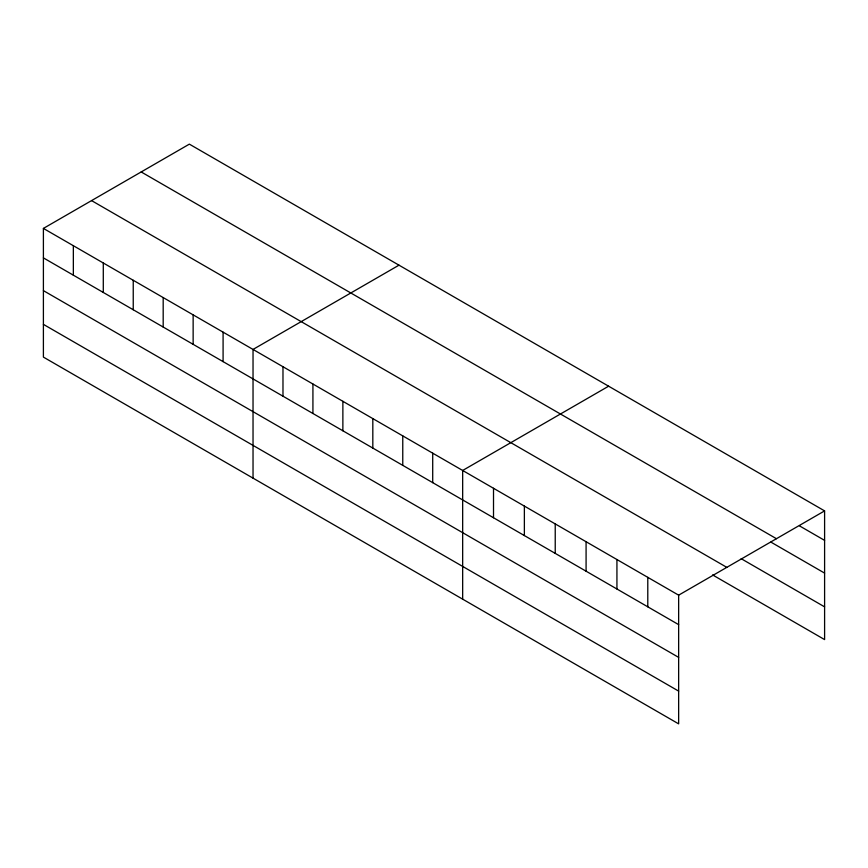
<?xml version="1.0" encoding="UTF-8"?>
<svg xmlns="http://www.w3.org/2000/svg" width="868" height="868" viewBox="0 0 868 868"><rect width="100%" height="100%" fill="white"/><g stroke="black" fill="none" stroke-linecap="round" stroke-linejoin="round"><path stroke-width="1.3" d="M43.4 228.414L678.646 595.166L678.646 723.858L43.4 357.106L43.4 228.414L189.354 144.142L824.6 510.894L824.6 639.586L712.606 574.931M398.987 265.174L253.033 349.435L253.033 478.127M608.62 386.195L462.666 470.467L462.666 599.159M678.646 595.166L824.6 510.894M799.461 525.856L824.6 540.373M141.191 171.951L776.437 538.702M770.892 542.099L824.6 573.108M741.174 558.688L824.6 606.851M91.563 200.606L726.809 567.357M43.4 257.883L678.646 624.635M43.4 290.628L678.646 657.38M43.4 324.361L678.646 691.112M647.788 577.35L647.788 606.819M616.931 559.534L616.931 589.014M586.084 541.719L586.084 571.198M555.227 523.914L555.227 553.383M524.37 506.098L524.37 535.567M493.512 488.283L493.512 517.751M432.709 453.183L432.709 482.651M402.763 435.888L402.763 465.356M372.817 418.593L372.817 448.072M342.871 401.309L342.871 430.778M312.925 384.014L312.925 413.493M282.979 366.73L282.979 396.199M223.087 332.151L223.087 361.62M193.141 314.856L193.141 344.336M163.184 297.572L163.184 327.041M133.238 280.277L133.238 309.757M103.292 262.993L103.292 292.462M73.346 245.698L73.346 275.167"/></g></svg>
